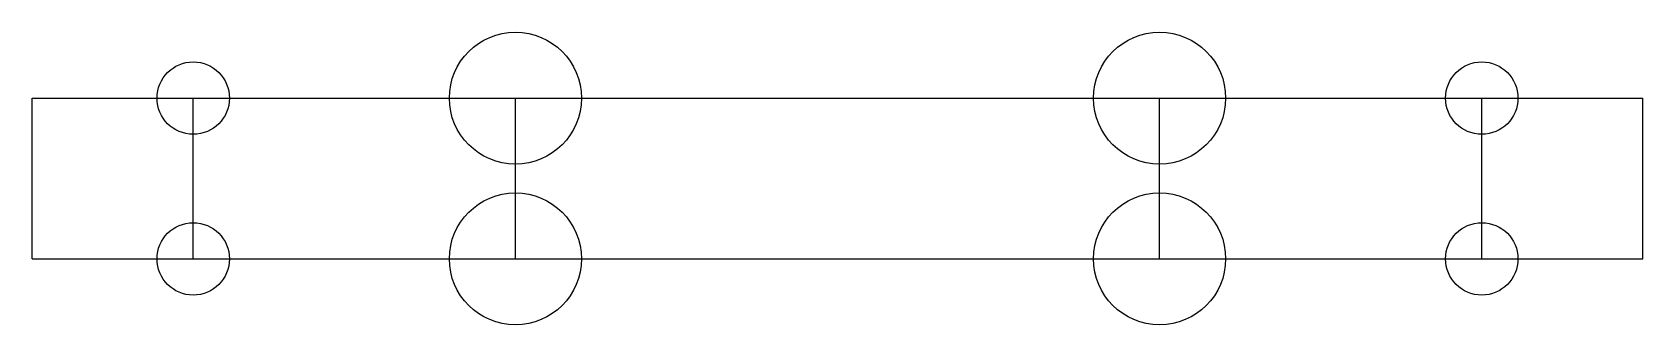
# Model space of a CAD drawing. Header units: millimetres. Extents: x 0 to 100, y -4 to 14.
import ezdxf

# ---------------------------------------------------------------- set-up
doc = ezdxf.new("R2010")
doc.units = ezdxf.units.MM
doc.layers.add('Part', color=7, linetype='CONTINUOUS')

msp = doc.modelspace()

# ---------------------------------------------------------------- linework, layer by layer
at = {"layer": 'Part'}
for p, q in [((0, 0, 40), (0, 10, 40)), ((0, 10), (0, 10, 40)), ((0, 0), (0, 10)), ((0, 0, 40), (0, 10, 40)), ((0, 10, 40), (100, 10, 40)), ((0, 10), (100, 10)), ((0, 10), (0, 10, 40)), ((0, 10, 40), (100, 10, 40)), ((0, 0), (0, 10)), ((0, 10), (100, 10)), ((10, 0, 9.25), (10, 10, 9.25)), ((10, 0, 9.25), (10, 10, 9.25)), ((10, 0, 35.25), (10, 10, 35.25)), ((10, 0, 35.25), (10, 10, 35.25)), ((30, 0, 24.1), (30, 10, 24.1)), ((30, 0, 24.1), (30, 10, 24.1)), ((70, 0, 24.1), (70, 10, 24.1)), ((70, 0, 24.1), (70, 10, 24.1)), ((90, 0, 9.25), (90, 10, 9.25)), ((90, 0, 9.25), (90, 10, 9.25)), ((90, 0, 35.25), (90, 10, 35.25)), ((90, 0, 35.25), (90, 10, 35.25)), ((100, 0, 40), (100, 10, 40)), ((100, 10), (100, 10, 40)), ((100, 0), (100, 10)), ((100, 0, 40), (100, 10, 40)), ((100, 10), (100, 10, 40)), ((100, 0), (100, 10)), ((0, 0), (0, 0, 40)), ((0, 0), (100, 0)), ((0, 0), (0, 0, 40)), ((0, 0, 40), (100, 0, 40)), ((0, 0, 40), (100, 0, 40)), ((0, 0), (100, 0)), ((100, 0), (100, 0, 40)), ((100, 0), (100, 0, 40))]:
    msp.add_line(p, q, dxfattribs=at)
for centre, radius in [((30, 10, 20), 4.1), ((30, 10, 20), 4.1), ((70, 10, 20), 4.1), ((70, 10, 20), 4.1), ((10, 10, 7), 2.25), ((10, 10, 33), 2.25), ((10, 10, 7), 2.25), ((10, 10, 33), 2.25), ((90, 10, 7), 2.25), ((90, 10, 33), 2.25), ((90, 10, 7), 2.25), ((90, 10, 33), 2.25), ((30, 0, 20), 4.1), ((30, 0, 20), 4.1), ((70, 0, 20), 4.1), ((70, 0, 20), 4.1), ((10, 0, 7), 2.25), ((10, 0, 33), 2.25), ((10, 0, 7), 2.25), ((10, 0, 33), 2.25), ((90, 0, 7), 2.25), ((90, 0, 33), 2.25), ((90, 0, 7), 2.25), ((90, 0, 33), 2.25)]:
    msp.add_circle(centre, radius, dxfattribs=at)

doc.saveas('drawing.dxf')
